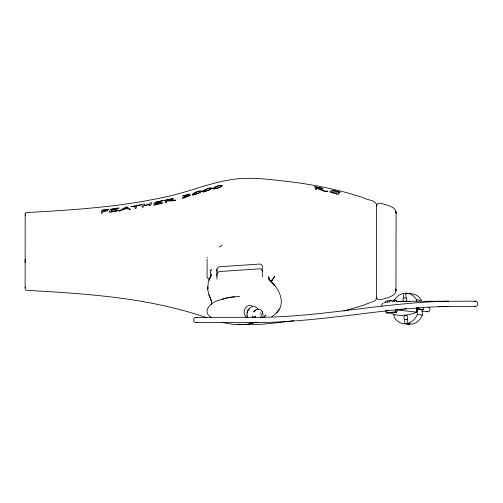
<?xml version="1.0" encoding="UTF-8"?>
<svg xmlns="http://www.w3.org/2000/svg" width="503" height="503" viewBox="0 0 503 503"><rect width="100%" height="100%" fill="white"/><g stroke="black" fill="none" stroke-linecap="round" stroke-linejoin="round"><path stroke-width="0.75" d="M418.609 307.559L418.609 308.836L423.608 309.483L423.482 307.195M211.285 300.574L208.462 293.381L207.808 289.476L208.192 282.554L211.398 274.669L210.675 276.675M207.808 286.591L207.808 289.476M395.949 290.47L395.949 289.967C396.471 294.639 390.8 296.55 387.323 297.826C384.33 297.952 377.986 302.372 376.778 297.726M395.943 290.772L395.949 290.256M269.055 279.36L269.08 279.039M416.93 307.83L416.78 312.143A49.168 42.516 -82.6 0 1 394.478 314.696L389.68 312.583M247.206 313.199L247.778 310.697L249.199 308.685M25.15 213.951L25.521 213.014L26.439 212.587C72.344 209.958 118.488 207.205 163.525 197.314C186.368 192.901 207.896 183.344 230.915 179.697C247.79 176.899 264.962 178.873 281.812 180.803C309.54 183.802 337.148 189.009 363.65 197.792C367.46 200.735 377.325 199.452 376.514 206.4M25.15 287.685L25.414 286.943M395.949 290.703L396.081 213.624M216.925 271.444L217 268.652L219.05 266.791L260.233 264.018L261.679 264.911L262.283 266.068L262.352 276.839M210.55 271.614L210.298 277.882M395.597 309.81L385.461 310.973L386.474 312.904L395.088 311.917L395.597 309.81L402.482 309.081M376.59 205.966C377.118 200.326 384.173 204.778 387.323 205.105C390.542 206.343 395.283 207.777 395.943 211.706M260.749 317.877L261.283 314.847A2.597 2.163 -1 0 0 260.145 312.904M262.522 317.695C263.918 314.344 262.283 308.584 257.894 309.112C256.48 308.414 250.519 315.048 255.725 310.2M210.82 270.809L211.197 269.621M210.751 270.979L211.166 269.709M209.688 278.278L208.971 280.177L209.984 277.493M385.298 302.479L385.832 301.102L394.446 300.115L396.075 300.329L396.748 301.618M386.474 312.904L388.102 313.111L396.716 312.13L397.515 310.062M207.167 257.863L207.437 257.266M155.194 203.916L154.993 204.425L162.639 202.696L162.249 203.086L154.358 205.193L153.585 204.91L154.855 202.3L163.387 200.464L157.452 201.973A22.981 7.595 -12.2 0 1 156.42 202.181C154.226 204.237 161.834 201.049 161.13 202.093A3.974 1.314 -12.2 0 1 160.161 202.344L155.672 203.331L155.207 203.891M396.389 309.917L416.78 312.143L416.981 307.584L417.371 314.438L415.585 317.745A15.316 13.248 -82.6 0 1 408.65 323.089L407.424 323.41L407.185 319.028L407.593 318.361A2.226 1.924 -82.6 0 0 407.474 316.236L406.984 315.651A2.226 1.924 -82.6 0 0 405.846 315.274L405.607 315.299A2.226 1.924 -82.6 0 0 404.525 315.928L404.104 316.62A2.226 1.924 -82.6 0 0 404.217 318.745L404.689 319.311L407.549 319.682M418.527 307.314L418.609 308.836L417.062 309.018L422.061 309.659L422.369 315.079L420.583 318.386A15.316 13.248 -82.6 0 1 413.648 323.737L412.422 324.058L407.424 323.41M271.96 316.494C288.043 307.151 280.737 289.533 269.608 280.096L272.588 283.422L269.608 280.096M255.511 316.727L255.82 316.205L254.952 316.972L255.486 316.714L252.877 317.33M394.145 300.719L395.125 299.128A15.316 13.248 -82.6 0 1 402.06 293.777L403.287 293.456L406.141 293.827M221.861 244.911L220.641 246.621L219.233 246.973M276.455 312.791L279.19 309.226M403.28 293.4L403.525 297.845L403.117 298.512A2.226 1.924 -82.6 0 0 403.236 300.637L403.727 301.222A2.226 1.924 -82.6 0 0 404.381 301.549M263.761 317.538L265.842 314.985L264.169 317.06M270.777 281.636L272.393 279.762L270.784 281.271M383.097 303.076L381.991 304.321L381.758 306.289M255.405 310.433L254.719 310.929M117.067 209.418L111.427 209.952L112.094 209.223A22.339 7.482 -7.1 0 0 113.131 209.103L119.06 208.022L110.528 209.21L109.264 212.021L110.031 212.36L118.356 210.612L112.395 211.474A55.141 27.382 -7.7 0 1 110.912 211.662L111.345 210.43L115.835 209.732A3.791 1.88 -8.8 0 0 116.803 209.512L116.979 209.443M218.403 300.41C210.92 302.422 201.011 311.741 211.706 317.651M197.302 322.197C193.548 324.278 191.794 317.242 196.095 317.33L261.981 317.33C324.492 316.412 385.977 302.36 448.469 301.209M195.774 194.309C197.956 193.894 205.991 189.675 198.735 191.171C197.365 191.442 190.184 194.127 192.8 195.145M255.537 322.203C244.898 325.856 233.185 325.007 222.427 322.341M195.554 194.384L192.875 195.133M222.213 299.518C226.513 297.87 230.255 297.267 234.618 296.695M218.654 300.335L223.156 298.839M474.184 301.435C478.095 299.643 479.29 306.792 475.008 306.377L438.396 306.377M343.775 311.03L363.65 305.151L375.081 300.662L376.118 299.461L376.514 296.644L376.514 206.28M223.401 298.757L228.815 297.506L239.717 296.361M106.498 210.606L102.757 211.348L103.392 210.216L108.83 209.261L101.883 210.141L101.053 213.184L102.386 213.234L102.587 211.87L107.837 210.631L106.605 210.587M254.644 322.687L256.976 322.304M254.826 322.354L252.871 322.524M404.003 308.873L406.292 308.565M293.783 320.7C275.223 322.901 256.499 325.875 237.768 324.177M250.978 323.14L249.519 323.316L250.639 323.184M252.141 322.995L255.901 322.53M389.611 301.064L391.051 300.901M393.918 300.574L396.075 300.329M422.061 309.659L423.608 309.483M389.599 301.756L387.147 302.026L387.675 301.97M388.58 310.634C346.454 315.406 304.372 321.763 261.912 322.524L195.994 322.524M396.917 309.76L426.588 307.22L448.035 306.377M391.843 301.567L394.346 301.416M432.14 301.725L432.662 301.699M437.931 301.454L438.484 301.429M474.719 301.234L475.398 301.209M474.901 306.377L475.687 306.352M397.018 301.303L475.511 301.209M238.699 324.63L243.942 324.51M256.587 322.36L257.894 322.341M396.307 301.354L410.637 301.53A49.187 42.535 -82.6 0 0 407.499 301.542M396.333 301.354L408.757 301.504M209.217 279.052L207.764 278.48L207.091 276.933L207.091 259.183M405.978 323.693A15.316 13.248 -82.6 0 0 408.681 324.303L409.926 324.341L403.683 323.662A15.316 13.248 -82.6 0 1 396.257 319.952L394.138 317.091L393.981 313.991M403.525 297.845L406.38 298.216M416.572 299.782L421.571 300.423L419.452 297.562A15.316 13.248 -82.6 0 0 412.026 293.859L405.783 293.174L407.028 293.211A15.316 13.248 -82.6 0 1 414.453 296.921L416.572 299.782L416.654 301.328M421.784 311.005L427.682 311.772M417.371 314.438L422.369 315.079M395.088 311.917L396.716 312.13M196.095 317.33L197.383 317.707M474.348 306.226L475.008 306.377M206.966 317.701L204.872 317.097C147.486 297.581 86.497 293.702 26.439 290.325L25.521 289.891L25.15 288.955L25.163 213.781M252.217 305.862C245.671 302.712 240.912 313.929 246.816 317.336M395.647 288.848L396.125 289.539M273.406 284.321L274.21 285.22L271.067 281.686M271.865 282.56L275.003 286.125M271.916 282.68L268.715 278.146L270.061 280.806L268.633 276.807L269.092 279.681M25.414 215.957L25.15 215.215M258.246 309.565C253.858 301.53 243.584 311.187 247.916 317.644M25.163 262.522L25.169 259.246M247.57 315.249L247.74 315.57M211.474 301.001L210.493 298.524L211.361 301.593L211.505 304.831M208.814 294.406L210.405 298.468M394.446 300.115L394.93 301.379M262.365 311.929L262.252 311.609L262.755 313.111M252.682 317.097L252.77 317.443L252.632 316.054L252.764 317.814M396.125 213.467L395.949 212.203M262.352 271.387L261.679 269.677L260.233 268.784L219.05 271.557L217 273.418L216.925 276.21M405.776 293.111L406.022 297.562L406.493 298.128A2.226 1.924 -82.6 0 1 406.606 300.253L406.179 300.939A2.226 1.924 -82.6 0 1 405.104 301.567M404.689 319.311L404.928 323.699M395.943 211.6L395.974 212.499M395.949 213.071L395.949 211.908M216.925 269.061L216.925 279.222M383.984 302.995A3.584 3.1 -82.6 0 1 386.317 302.366M428.411 307.377A2.226 1.924 -82.6 0 1 429.964 309.213L429.977 309.49A2.226 1.924 -82.6 0 1 427.223 311.615M426.814 311.338A2.226 1.924 -82.6 0 1 426.638 311.15M428.323 307.364A2.226 1.924 -82.6 0 1 428.556 307.421M134.93 207.682L135.106 208.443L135.999 208.5L136.715 205.828L141.764 204.683L130.931 206.676L135.445 206.06L134.936 207.613M149.693 204.52C148.523 208.871 152.987 202.395 151.17 202.52A1 0.333 -11.3 0 0 150.51 202.74C150.718 204.721 142.368 206.456 144.443 204.036C142.701 203.363 140.746 208.764 143.254 207.091L143.651 205.677L144.518 205.438A79.16 26.307 -10.5 0 1 146.298 205.105L149.693 204.52M166.512 201.628L166.612 202.502A1.295 0.635 -14.4 0 1 165.581 202.703L165.267 202.275L165.776 200.301L164.569 200.496L167.537 199.553L173.114 198.603L173.497 198.83L173.001 199.27L170.347 200.364L175.836 200.125L174.201 200.71L167.361 201.011L172.372 199.106L171.73 199.018L166.719 200.018L167.115 200.345A5.011 1.647 -13.3 0 1 167.04 200.64L166.524 201.577M316.286 188.807L316.67 189.606C313.602 190.203 316.865 186.431 314.469 186.808C315.991 186.802 328.836 189.147 320.128 188.983L325.617 191.385L323.976 191.184L317.135 188.386L321.983 188.443L316.5 187.217L316.896 187.575A9.695 1.559 11.4 0 1 316.821 187.745L316.286 188.807M336.79 194.039C337.664 195.717 339.217 193.108 339.185 192.938C337.085 192.523 334.011 193.668 331.477 192.102C331.766 189.53 337.758 191.888 340.047 192.247C337.702 191.291 332.716 189.977 329.792 191.165L329.805 191.75C331.207 193.542 336.928 192.737 336.79 194.039M326.34 191.077C326.944 192.662 329.138 190.775 326.34 191.077M126.938 206.997C135.452 212.738 126.347 206.708 123.776 209.437C112.703 214.209 124.266 207.664 126.926 206.846A1.861 0.622 -9 0 1 126.938 206.997M193.253 194.246C203.74 193.064 201.621 188.223 193.253 194.246M203.658 191.096C213.542 190.43 212.637 184.959 203.658 191.096M214.064 188.179C224.137 187.852 222.785 182.595 214.064 188.179M202.351 191.498C202.854 192.982 205.985 190.889 207.098 190.876A12.518 4.055 -17 0 0 210.116 189.606C216.787 185.506 202.967 189.285 202.351 191.498M212.756 188.506C214.894 189.996 220.698 187.261 222.64 185.55C219.314 184.733 215.366 186.374 212.756 188.506M182.262 198L182.765 198.226A11.299 5.426 -18.5 0 0 184.658 197.761L189.939 195.554A4.276 1.377 -18 0 0 190.593 195.057L189.807 194.856L186.525 195.692L189.618 194.001L182.941 195.874L182.715 196.176L187.682 194.831L184.23 196.679L189.449 195.365L182.281 197.968M274.757 276.38L272.073 280.215L274.757 276.38M124.059 208.55L123.424 209.053L123.826 208.99A13.241 6.552 -9.8 0 0 124.744 208.802L127.328 208.148L126.115 207.519L124.059 208.55"/></g></svg>
